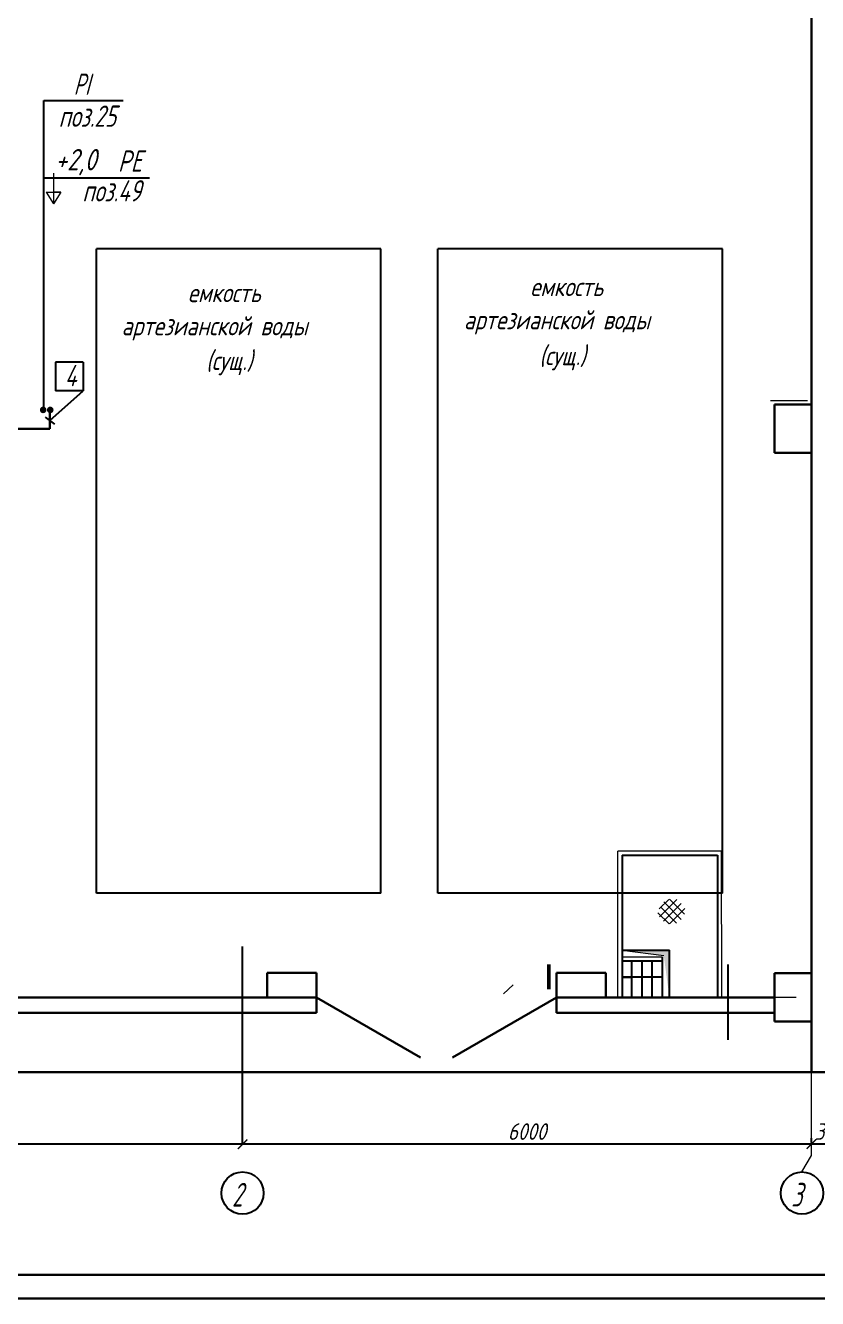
# Model space of a CAD drawing. Header units: millimetres. Extents: x 409 to 1826, y -2285 to 789.
# Drawn here: x 571.1 to 738.2, y 195 to 463.6 of the extents above; entities that cross this region are included whole.
import ezdxf
from ezdxf.enums import TextEntityAlignment as Align

# ---------------------------------------------------------------- set-up
doc = ezdxf.new("R2010")
doc.units = ezdxf.units.MM
doc.linetypes.add('CENTER2', pattern=[28.575, 19.05, -3.175, 3.175, -3.175])
doc.linetypes.add('осевая', pattern=[50.8, 31.75, -6.35, 6.35, -6.35])
for name, color, linetype, lineweight in [('1-основная-05', 2, 'Continuous', 50), ('1-основная-050 ж', 2, 'Continuous', 50), ('6-осевая-1', 1, 'CENTER2', 18), ('7-тонкая.текст-02', 4, 'Continuous', 30), ('_0', 7, 'Continuous', 0), ('АР_Стены наружные', 7, 'Continuous', 30), ('Архит.- 025', 122, 'Continuous', 25), ('Архитек.-025', 140, 'Continuous', 25), ('ГОСТ Выноски Текст', 9, 'Continuous', 15), ('Общ_Осевая', 1, 'осевая', 15), ('Огражд.  -  0.15', 7, 'ограждение1', 15), ('Тонкая - 018', 254, 'Continuous', 18)]:
    doc.layers.add(name, color=color, linetype=linetype, lineweight=lineweight)
doc.layers.add('Оборуд-ие', color=7, linetype='Continuous', lineweight=30, true_color=0x0094bf)
doc.layers.add('Тонкая-025', color=7, linetype='Continuous', lineweight=25, true_color=0x94c9ff)
doc.styles.add('2-3.5', font='simplex.shx', dxfattribs={"width": 0.8, "oblique": 15, "height": 3.5})
doc.styles.add('2н', font='simplex.shx', dxfattribs={"width": 0.8, "oblique": 15, "height": 3.5})
doc.styles.add('CS_Gost2304', font='CS_Gost2304.shx', dxfattribs={"width": 0.8, "oblique": 15})
doc.styles.add('GOST тип А', font='GOST_A.TTF', dxfattribs={"oblique": 15})
doc.styles.get("Standard").update_dxf_attribs({"font": 'GOST_A.TTF', "oblique": 15})
doc.linetypes.add('ограждение1', pattern='A,0.25,-0.1,[133,ltypeshp.shx,S=0.1,R=0,X=-0.1,Y=0],-0.1,1', length=1.45)
doc.dimstyles.new('Засечки-50', dxfattribs={"dimtxt": 2.5, "dimasz": 2, "dimexe": 1.25, "dimexo": 0.625, "dimgap": 0.9, "dimtad": 1, "dimdec": 0, "dimlfac": 50, "dimtxsty": '2-3.5', "dimblk": 'ARCHTICK', "dimcen": 2.5, "dimadec": 0, "dimazin": 0, "dimtfac": 1, "dimtdec": 0, "dimtmove": 0, "dimatfit": 3, "dimldrblk": 'DOTSMALL', "dimfxl": 1.25, "dimarcsym": 0})

# ---------------------------------------------------------------- blocks, each defined once
blk = doc.blocks.new('_ArchTick')
at = {"color": 0, "linetype": 'ByBlock', "const_width": 0.15}
blk.add_lwpolyline([(-0.5, -0.5), (0.5, 0.5)], dxfattribs=at)
blk = doc.blocks.new('*D83')
at = {"color": 0, "lineweight": -2}
for p, q in [((736.9, 228.21), (736.9, 228.83)), ((744.5, 227.51), (744.5, 228.83)), ((744.5, 227.58), (736.9, 227.58))]:
    blk.add_line(p, q, dxfattribs=at)
at = {"layer": 'Defpoints', "color": 0}
for p in [(736.9, 227.58), (736.9, 227.58), (744.5, 226.88)]:
    blk.add_point(p, dxfattribs=at)
at = {"color": 0, "lineweight": -2, "xscale": 2, "yscale": 2, "zscale": 2, "rotation": 180}
blk.add_blockref('_ArchTick', (736.9, 227.58), dxfattribs=at)
at = {"color": 0, "lineweight": -2, "xscale": 2, "yscale": 2, "zscale": 2}
blk.add_blockref('_ArchTick', (744.5, 227.58), dxfattribs=at)
at = {"color": 0, "insert": (740.7, 230.23), "char_height": 3.5, "attachment_point": 5, "style": '2н'}
blk.add_mtext('380', dxfattribs=at)
blk = doc.blocks.new('_DotSmall')
at = {"color": 0, "linetype": 'ByBlock', "const_width": 0.5}
blk.add_lwpolyline([(-0.0625, 0, 1), (0.0625, 0, 1)], format="xyb", close=True, dxfattribs=at)
blk = doc.blocks.new('*D86')
at = {"color": 0, "lineweight": -2}
for p, q in [((616.9, 227.95), (616.9, 228.83)), ((736.9, 227.95), (736.9, 228.83)), ((736.9, 227.58), (616.9, 227.58))]:
    blk.add_line(p, q, dxfattribs=at)
at = {"layer": 'Defpoints', "color": 0}
for p in [(616.9, 227.58), (616.9, 227.32), (736.9, 227.32)]:
    blk.add_point(p, dxfattribs=at)
at = {"color": 0, "lineweight": -2, "xscale": 2, "yscale": 2, "zscale": 2, "rotation": 180}
blk.add_blockref('_ArchTick', (616.9, 227.58), dxfattribs=at)
at = {"color": 0, "lineweight": -2, "xscale": 2, "yscale": 2, "zscale": 2}
blk.add_blockref('_ArchTick', (736.9, 227.58), dxfattribs=at)
at = {"color": 0, "insert": (676.9, 230.23), "char_height": 3.5, "attachment_point": 5, "style": '2н'}
blk.add_mtext('6000', dxfattribs=at)
blk = doc.blocks.new('*D87')
at = {"color": 0, "lineweight": -2}
for p, q in [((496.9, 227.95), (496.9, 228.83)), ((616.9, 227.95), (616.9, 228.83)), ((616.9, 227.58), (496.9, 227.58))]:
    blk.add_line(p, q, dxfattribs=at)
at = {"layer": 'Defpoints', "color": 0}
for p in [(496.9, 227.58), (496.9, 227.32), (616.9, 227.32)]:
    blk.add_point(p, dxfattribs=at)
at = {"color": 0, "lineweight": -2, "xscale": 2, "yscale": 2, "zscale": 2, "rotation": 180}
blk.add_blockref('_ArchTick', (496.9, 227.58), dxfattribs=at)
at = {"color": 0, "lineweight": -2, "xscale": 2, "yscale": 2, "zscale": 2}
blk.add_blockref('_ArchTick', (616.9, 227.58), dxfattribs=at)
at = {"color": 0, "insert": (556.9, 230.23), "char_height": 3.5, "attachment_point": 5, "style": '2н'}
blk.add_mtext('6000', dxfattribs=at)

msp = doc.modelspace()

# ---------------------------------------------------------------- hatches: boundary and pattern name
for points in [[(575.538, 382.498, -1), (574.138, 382.498, -1)], [(577.038, 382.498, -1), (575.638, 382.498, -1)]]:
    msp.add_hatch(color=7).paths.add_polyline_path(points)
at = {"layer": 'Тонкая - 018'}
h = msp.add_hatch(dxfattribs=at)
h.set_pattern_fill('ANSI37', scale=10)
h.set_pattern_definition([(45, (-32083.4199, -37188.4926), (-0.883883476, 0.883883476), []), (135, (-32083.4199, -37188.4926), (-0.883883476, -0.883883476), [])])
h.paths.add_polyline_path([(705.191, 277.663, 0.5205671), (704.81, 277.13, 0.520567), (704.581, 276.597, 0.520567), (704.734, 276.064, 0.5205671), (704.886, 275.532, 0.520567), (705.267, 275.151, 0.520567), (705.647, 274.771, 0.5205671), (706.104, 274.466, 0.5205671), (706.561, 274.238, 0.520567), (707.094, 274.162, 0.520567), (707.627, 274.162, 0.520567), (708.16, 274.238, 0.520567), (708.693, 274.542, 0.5205671), (709.226, 274.923, 0.5205671), (709.531, 275.38, 0.520567), (709.759, 275.836, 0.520567), (710.14, 276.217, 0.520567), (710.14, 276.902, 0.520567), (710.064, 277.434, 0.5205671), (709.759, 277.891, 0.520567), (709.302, 278.348, 0.5205671), (708.846, 278.728, 0.5205671), (708.541, 279.185, 0.520567), (708.008, 279.185, 0.520567), (707.475, 279.185, 0.520567), (706.866, 279.185, 0.5205671), (706.333, 279.033, 0.520567), (705.8, 278.728, 0.520567), (705.495, 278.272, 0.520567)])
h = msp.add_hatch(color=7, dxfattribs=at)
h.dxf.hatch_style = 1
h.paths.add_polyline_path([(696.934, 268.521), (705.193, 268.521), (705.193, 267.461)])
h.paths.add_polyline_path([(705.193, 267.461), (705.193, 268.521), (706.081, 268.521), (706.081, 264.862), (705.74, 267.391)])
h.paths.add_polyline_path([(706.081, 264.862), (706.081, 268.521), (706.934, 268.521), (706.934, 258.521)])

# ---------------------------------------------------------------- linework, layer by layer
for p, q in [((575, 447.75), (588.5, 447.75)), ((575, 431.5), (575, 447.75)), ((588.5, 447.75), (591.75, 447.75)), ((575, 431.5), (589.5, 431.5)), ((575, 382.5), (575, 431.5)), ((589.5, 431.5), (597.25, 431.5)), ((583.25, 392.603), (577.467, 392.603)), ((576.25, 380.25), (583.25, 386.5)), ((576.25, 378.521), (576.25, 382.5)), ((575.25, 381), (577.25, 379.5)), ((576.25, 378.5), (496.895, 378.521)), ((576.25, 378.5), (576.25, 378.5)), ((616.895, 227.584), (616.895, 269.25))]:
    msp.add_line(p, q)
at = {"ltscale": 0.8}
for p, q in [((577.467, 392.603), (577.467, 386.5)), ((583.25, 392.603), (583.25, 386.5)), ((583.25, 386.5), (577.467, 386.5))]:
    msp.add_line(p, q, dxfattribs=at)
at = {"lineweight": 30}
for p, q in [((576.25, 382.5), (576.25, 378.5)), ((576.25, 378.5), (506.368, 378.5))]:
    msp.add_line(p, q, dxfattribs=at)
at = {"color": 7, "lineweight": -3, "ltscale": 1000}
msp.add_line((806.214, 242.732), (480.399, 242.732), dxfattribs=at)
for centre in [(616.895, 217.248), (734.895, 217.248)]:
    msp.add_circle(centre, 4.455)
at = {"layer": '1-основная-05', "color": 7, "lineweight": 30}
msp.add_lwpolyline([(430.25, 200), (1456.25, 200), (1456.25, 784), (430.25, 784)], close=True, dxfattribs=at)
at = {"layer": '1-основная-050 ж', "color": 7, "ltscale": 0.5}
msp.add_line((681.515, 260.263), (681.515, 265.477), dxfattribs=at)
at = {"layer": '6-осевая-1', "color": 7, "ltscale": 0.5}
msp.add_line((728.251, 384.457), (736.033, 384.457), dxfattribs=at)
at = {"layer": '_0', "ltscale": 0.8}
for p, q in [((577, 432.434), (577, 428.442)), ((575.453, 428.442), (577, 428.442)), ((575.453, 428.442), (577, 425.998)), ((577, 428.442), (578.547, 428.442)), ((578.547, 428.442), (577, 428.442)), ((577, 428.442), (577, 425.998)), ((578.547, 428.442), (577, 425.998))]:
    msp.add_line(p, q, dxfattribs=at)
at = {"layer": 'АР_Стены наружные', "color": 7, "ltscale": 1000}
for p, q in [((736.895, 242.732), (736.895, 564.426)), ((729.095, 373.421), (729.095, 383.621)), ((729.095, 383.621), (736.895, 383.621)), ((729.095, 373.421), (736.895, 373.421)), ((622.095, 258.521), (622.095, 263.721)), ((632.495, 263.721), (622.095, 263.721)), ((632.495, 255.25), (632.495, 263.721)), ((683.095, 255.25), (683.095, 263.721)), ((693.495, 263.721), (683.095, 263.721)), ((693.495, 258.521), (693.495, 263.721)), ((729.095, 253.421), (729.095, 263.621)), ((729.095, 263.621), (736.895, 263.621))]:
    msp.add_line(p, q, dxfattribs=at)
at = {"layer": 'АР_Стены наружные', "ltscale": 1000}
for p, q in [((632.495, 258.521), (504.695, 258.521)), ((632.495, 258.521), (504.695, 258.521)), ((632.495, 258.521), (654.406, 245.871)), ((683.095, 258.521), (661.185, 245.871)), ((729.095, 258.521), (683.095, 258.521)), ((632.495, 255.25), (504.695, 255.25)), ((729.095, 255.25), (683.095, 255.25)), ((729.095, 253.421), (736.895, 253.421))]:
    msp.add_line(p, q, dxfattribs=at)
at = {"layer": 'Архит.- 025', "color": 7}
for p in [(696.934, 268.521), (706.934, 258.521)]:
    msp.add_line(p, (706.934, 268.521), dxfattribs=at)
at = {"layer": 'Архитек.-025', "color": 7, "ltscale": 0.15}
for p, q in [((696.934, 288.525), (696.934, 258.521)), ((696.934, 288.525), (717.095, 288.525)), ((717.095, 288.525), (717.095, 258.521))]:
    msp.add_line(p, q, dxfattribs=at)
at = {"layer": 'Архитек.-025', "color": 7, "lineweight": 30}
msp.add_lwpolyline([(410.25, 195), (1461.25, 195), (1461.25, 789), (410.25, 789)], close=True, dxfattribs=at)
at = {"layer": 'Оборуд-ие', "color": 7, "lineweight": 25}
for p, q in [((586.095, 280.521), (586.095, 416.521)), ((646.095, 416.521), (586.095, 416.521)), ((646.095, 280.521), (646.095, 416.521)), ((658.095, 280.521), (658.095, 416.521)), ((718.095, 416.521), (658.095, 416.521)), ((718.095, 280.521), (718.095, 416.521)), ((646.095, 280.521), (586.095, 280.521)), ((718.095, 280.521), (658.095, 280.521))]:
    msp.add_line(p, q, dxfattribs=at)
at = {"layer": 'Общ_Осевая', "color": 7}
for p, q in [((576.25, 378.521), (450.643, 378.521)), ((736.895, 225.199), (736.895, 263.021)), ((1127.375, 258.521), (721.494, 258.521))]:
    msp.add_line(p, q, dxfattribs=at)
at = {"layer": 'Общ_Осевая', "color": 7, "ltscale": 1000}
msp.add_line((734.895, 221.703), (736.895, 225.199), dxfattribs=at)
at = {"layer": 'Огражд.  -  0.15', "color": 7, "ltscale": 2}
for p, q in [((696.034, 258.521), (696.034, 289.425)), ((717.946, 289.425), (696.034, 289.425)), ((718.018, 258.521), (717.946, 289.425)), ((696.934, 267.077), (705.428, 267.077))]:
    msp.add_line(p, q, dxfattribs=at)
at = {"layer": 'Огражд.  -  0.15', "ltscale": 2}
msp.add_line((706.095, 258.521), (706.095, 258.555), dxfattribs=at)
at = {"layer": 'Тонкая - 018', "color": 7, "ltscale": 1000}
msp.add_line((736.895, 301.998), (736.895, 389.086), dxfattribs=at)
at = {"layer": 'Тонкая - 018', "color": 7}
msp.add_line((696.934, 268.521), (705.74, 267.391), dxfattribs=at)
at = {"layer": 'Тонкая - 018', "ltscale": 0.5}
msp.add_line((673.989, 261.219), (671.905, 259.307), dxfattribs=at)
at = {"layer": 'Тонкая - 018'}
msp.add_line((714.222, 258.521), (714.222, 258.521), dxfattribs=at)
at = {"layer": 'Тонкая - 018', "color": 7, "lineweight": -3}
msp.add_lwpolyline([(484.598, 242.732), (806.214, 242.732), (808.492, 245.771), (808.492, 239.693), (810.771, 242.732), (1015.518, 242.732)], dxfattribs=at)
at = {"layer": 'Тонкая-025', "color": 7}
for p, q in [((696.934, 273.523), (696.934, 263.973)), ((696.934, 266.29), (705.428, 266.29)), ((698.955, 266.29), (698.955, 258.521)), ((701.097, 266.29), (701.097, 258.521)), ((703.235, 266.29), (703.235, 258.521)), ((705.199, 266.998), (705.199, 266.998)), ((705.199, 266.998), (705.199, 266.998)), ((705.428, 267.077), (705.428, 258.521)), ((719.293, 249.563), (719.293, 265.498))]:
    msp.add_line(p, q, dxfattribs=at)
at = {"layer": 'Тонкая-025'}
for p, q in [((705.428, 262.799), (696.934, 262.799)), ((696.934, 262.799), (698.955, 262.799))]:
    msp.add_line(p, q, dxfattribs=at)

# ---------------------------------------------------------------- texts
at = {"style": 'CS_Gost2304', "oblique": 15, "width": 0.8}
for s, p in [('2', (615.774, 216.912)), ('3', (733.774, 216.912))]:
    msp.add_text(s, height=5, dxfattribs=at).set_placement(p, align=Align.MIDDLE)
at = {"layer": '7-тонкая.текст-02', "color": 7, "oblique": 15}
for s, width, p in [('PI', 0.8, (581.286, 448.98)), (' поз.25', 0.9, (576.027, 442.23)), ('PE', 0.9, (590.631, 432.751)), (' поз.49', 0.9, (581.027, 426.48)), ('4', 0.9, (579.389, 387.492))]:
    msp.add_text(s, height=4.5, dxfattribs=dict(at, width=width)).set_placement(p)
msp.add_text('+2,0', height=4.5, dxfattribs=at).set_placement((577.406, 433.052))
at = {"layer": 'ГОСТ Выноски Текст', "color": 7, "ltscale": 1000, "style": 'GOST тип А', "oblique": 15}
for s, p in [('емкость', (677.589, 406.503)), ('емкость', (605.375, 405.233)), ('артезианской воды', (663.586, 399.502)), ('артезианской воды', (591.372, 398.231)), ('(сущ.)', (609.193, 390.913)), ('(сущ.)', (679.484, 391.946))]:
    msp.add_text(s, height=4, dxfattribs=at).set_placement(p)

# ---------------------------------------------------------------- dimensions: what is measured, and where the dimension line sits
for base, p1, p2, picture, middle in [((496.895, 227.584), (616.895, 227.321), (496.895, 227.321), '*D87', (556.895, 227.584)), ((616.895, 227.584), (736.895, 227.321), (616.895, 227.321), '*D86', (676.895, 227.584)), ((736.895, 227.584), (744.495, 226.885), (736.895, 227.584), '*D83', (740.695, 227.584))]:
    dim = msp.add_linear_dim(base=base, p1=p1, p2=p2, angle=180, dimstyle='Засечки-50', override={"dimtxsty": '2н'})
    dim.commit()
    dim.dimension.update_dxf_attribs({"geometry": picture, "text_midpoint": middle, "dimtype": 160})

doc.saveas('drawing.dxf')
